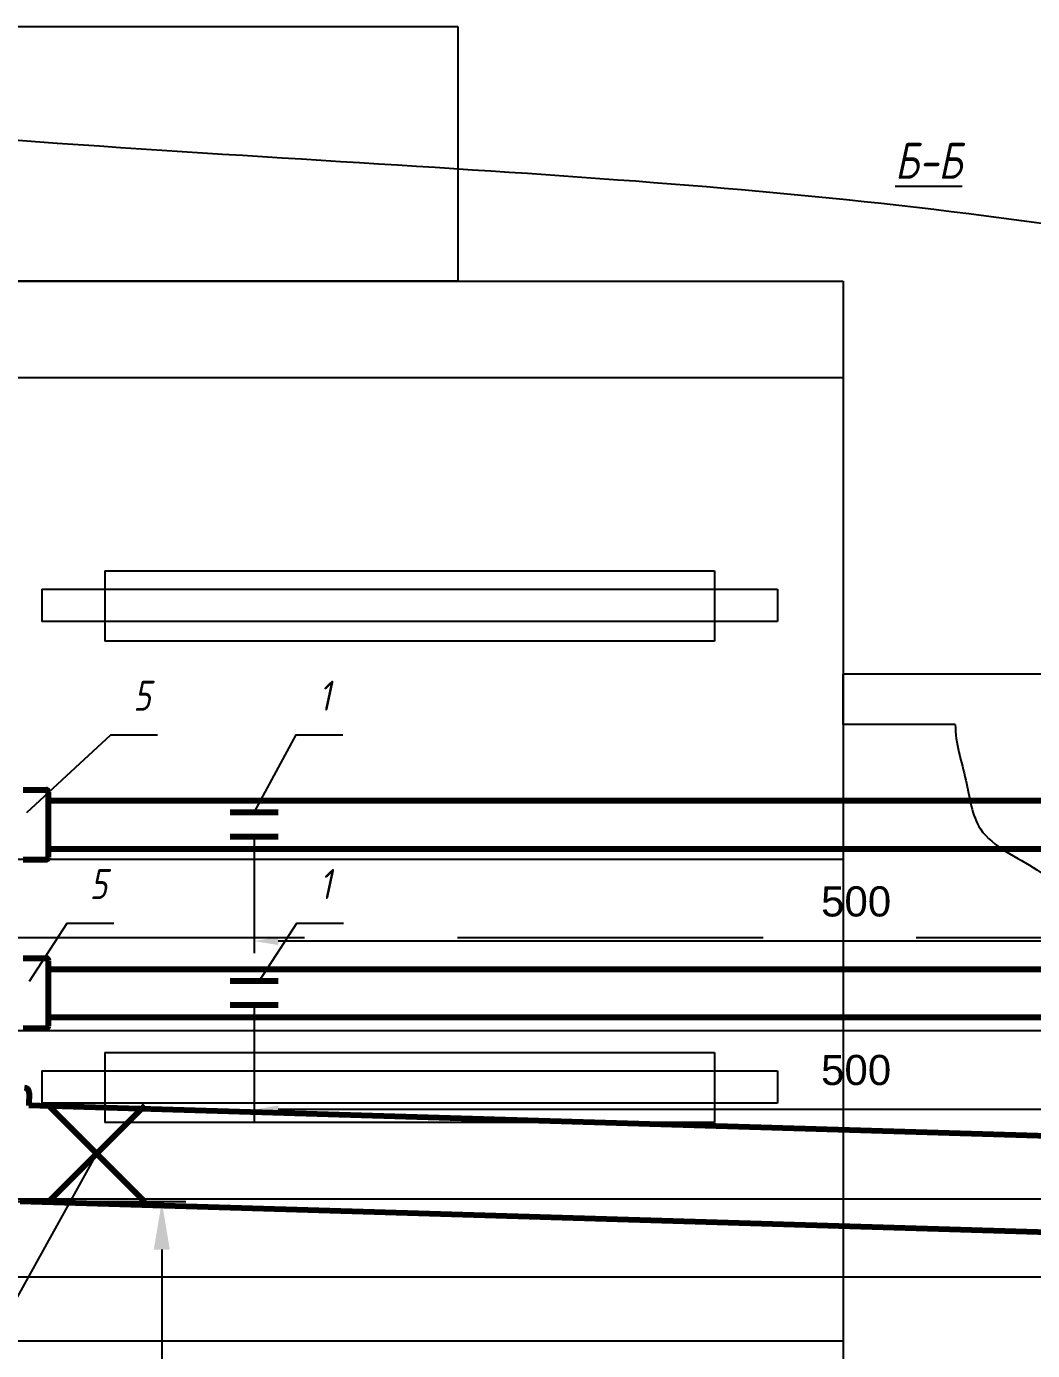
# Model space of a CAD drawing. Header units: millimetres. Extents: x -92220 to 11040, y -5929 to 27498.
# Drawn here: x -10628 to -10211, y 300 to 850 of the extents above; entities that cross this region are included whole.
import ezdxf
from ezdxf.enums import TextEntityAlignment as Align

# ---------------------------------------------------------------- set-up
doc = ezdxf.new("R2010")
doc.units = ezdxf.units.MM
doc.linetypes.add('DASHED', pattern=[19.05, 12.7, -6.35])
for name, color, linetype in [('01 Черновое', 254, 'Continuous'), ('12 Канализация 1', 7, 'Continuous'), ('25 Вода ветка 5', 7, 'Continuous'), ('26 Вода ветка 6', 7, 'Continuous')]:
    doc.layers.add(name, color=color, linetype=linetype)
doc.layers.add('100 noprint', color=1, linetype='Continuous', plot=False)
doc.styles.get("Standard").update_dxf_attribs({"font": 'arial.ttf'})
doc.styles.add('ГОСТ-ISOCPEUR', font='isocpeui.ttf', dxfattribs={"width": 0.8})
doc.dimstyles.new('ISO-25', dxfattribs={"dimtxt": 2.5, "dimasz": 2.5, "dimexe": 1.25, "dimexo": 0.625, "dimtad": 1, "dimtxsty": 'Standard', "dimcen": 2.5, "dimadec": 0, "dimazin": 0, "dimtfac": 1, "dimtmove": 0, "dimatfit": 3, "dimfxl": 1, "dimarcsym": 0})

# ---------------------------------------------------------------- blocks, each defined once
blk = doc.blocks.new('скользящее крепление')
at = {"color": 0, "lineweight": -2}
for p, q in [((0, 0), (0, 20)), ((10, 0), (10, 20))]:
    blk.add_line(p, q, dxfattribs=at)
blk = doc.blocks.new('*D66')
at = {"layer": '12 Канализация 1', "color": 0, "lineweight": -2}
for p, q in [((-10648.04, 362.03), (-10562.23, 362.03)), ((-10572.23, 342.03), (-10572.23, 20)), ((-10648.04, 0), (-10562.23, 0))]:
    blk.add_line(p, q, dxfattribs=at)
at = {"layer": '12 Канализация 1', "color": 0}
for points in [[(-10568.9, 342.03), (-10575.56, 342.03), (-10572.23, 362.03)], [(-10575.56, 20), (-10568.9, 20), (-10572.23, 0)]]:
    blk.add_solid(points, dxfattribs=at)
at = {"layer": 'Defpoints', "color": 0}
for p in [(-10648.04, 362.03), (-10648.04, 0), (-10572.23, 0)]:
    blk.add_point(p, dxfattribs=at)
at = {"layer": '12 Канализация 1', "color": 0, "insert": (-10588.62, 181.02), "char_height": 12.5, "attachment_point": 5, "rotation": 90}
blk.add_mtext('362', dxfattribs=at)
blk = doc.blocks.new('*D67')
at = {"layer": '12 Канализация 1', "color": 0, "lineweight": -2}
for p, q in [((-10631.03, 361.96), (-10790.2, 366.74)), ((-10641.69, 330.54), (-10790.74, 330.54))]:
    blk.add_line(p, q, dxfattribs=at)
for start, end in [(176.36709, 177.32436), (178.28164, 180), (180.95728, 181.91456)]:
    blk.add_arc((-9583.67, 330.54), 1197.07, start, end, dxfattribs=at)
at = {"layer": '12 Канализация 1', "color": 0}
for points in [[(-10782.77, 386.55), (-10776.11, 386.3), (-10780.21, 366.44)], [(-10777.24, 310.57), (-10783.91, 310.52), (-10780.74, 330.54)]]:
    blk.add_solid(points, dxfattribs=at)
at = {"layer": 'Defpoints', "color": 0}
for p in [(-10631.03, 361.96), (-10780.5, 354.48), (-10641.69, 330.54), (-9593.07, 330.83), (-9593.07, 330.54)]:
    blk.add_point(p, dxfattribs=at)
at = {"layer": '12 Канализация 1', "color": 0, "insert": (-10798.21, 348.01), "char_height": 12.5, "attachment_point": 5, "rotation": 89.1763}
blk.add_mtext('1,72%%d', dxfattribs=at)
blk = doc.blocks.new('неподвижная опора')
at = {"color": 0, "lineweight": -2}
for p, q in [((-10, -10), (10, 10)), ((10, -10), (-10, 10))]:
    blk.add_line(p, q, dxfattribs=at)
blk = doc.blocks.new('*D166')
at = {"layer": '25 Вода ветка 5', "color": 0, "lineweight": -2}
for p, q in [((-10533.91, 513.51), (-10533.91, 465.15)), ((-10033.91, 512.89), (-10033.91, 465.15)), ((-10043.91, 470.15), (-10523.91, 470.15))]:
    blk.add_line(p, q, dxfattribs=at)
at = {"layer": '25 Вода ветка 5', "color": 0}
for points in [[(-10523.91, 471.82), (-10523.91, 468.48), (-10533.91, 470.15)], [(-10043.91, 468.48), (-10043.91, 471.82), (-10033.91, 470.15)]]:
    blk.add_solid(points, dxfattribs=at)
at = {"layer": 'Defpoints', "color": 0}
for p in [(-10533.91, 513.51), (-10033.91, 512.89), (-10533.91, 470.15)]:
    blk.add_point(p, dxfattribs=at)
at = {"layer": '25 Вода ветка 5', "color": 0, "insert": (-10283.91, 486.53), "char_height": 12.5, "attachment_point": 5}
blk.add_mtext('500', dxfattribs=at)
blk = doc.blocks.new('*D167')
at = {"layer": '25 Вода ветка 5', "color": 0, "lineweight": -2}
for p, q in [((-10668.29, 518.51), (-10668.29, 427.89)), ((-9439.29, 518.51), (-9439.29, 427.89)), ((-9449.29, 432.89), (-10658.29, 432.89))]:
    blk.add_line(p, q, dxfattribs=at)
at = {"layer": '25 Вода ветка 5', "color": 0}
for points in [[(-10658.29, 434.56), (-10658.29, 431.23), (-10668.29, 432.89)], [(-9449.29, 431.23), (-9449.29, 434.56), (-9439.29, 432.89)]]:
    blk.add_solid(points, dxfattribs=at)
at = {"layer": 'Defpoints', "color": 0}
for p in [(-10668.29, 518.51), (-9439.29, 518.51), (-10668.29, 432.89)]:
    blk.add_point(p, dxfattribs=at)
at = {"layer": '25 Вода ветка 5', "color": 0, "insert": (-10053.79, 449.28), "char_height": 12.5, "attachment_point": 5}
blk.add_mtext('1229', dxfattribs=at)
blk = doc.blocks.new('*D169')
at = {"layer": '26 Вода ветка 6', "color": 0, "lineweight": -2}
for p, q in [((-10533.91, 443.51), (-10533.91, 395.15)), ((-10033.91, 442.89), (-10033.91, 395.15)), ((-10043.91, 400.15), (-10523.91, 400.15))]:
    blk.add_line(p, q, dxfattribs=at)
at = {"layer": '26 Вода ветка 6', "color": 0}
for points in [[(-10523.91, 401.82), (-10523.91, 398.48), (-10533.91, 400.15)], [(-10043.91, 398.48), (-10043.91, 401.82), (-10033.91, 400.15)]]:
    blk.add_solid(points, dxfattribs=at)
at = {"layer": 'Defpoints', "color": 0}
for p in [(-10533.91, 443.51), (-10033.91, 442.89), (-10533.91, 400.15)]:
    blk.add_point(p, dxfattribs=at)
at = {"layer": '26 Вода ветка 6', "color": 0, "insert": (-10283.91, 416.53), "char_height": 12.5, "attachment_point": 5}
blk.add_mtext('500', dxfattribs=at)
blk = doc.blocks.new('*D171')
at = {"layer": '26 Вода ветка 6', "color": 0, "lineweight": -2}
for p, q in [((-10668.29, 448.51), (-10668.29, 357.89)), ((-9439.29, 448.51), (-9439.29, 357.89)), ((-9449.29, 362.89), (-10658.29, 362.89))]:
    blk.add_line(p, q, dxfattribs=at)
at = {"layer": '26 Вода ветка 6', "color": 0}
for points in [[(-10658.29, 364.56), (-10658.29, 361.23), (-10668.29, 362.89)], [(-9449.29, 361.23), (-9449.29, 364.56), (-9439.29, 362.89)]]:
    blk.add_solid(points, dxfattribs=at)
at = {"layer": 'Defpoints', "color": 0}
for p in [(-10668.29, 448.51), (-9439.29, 448.51), (-10668.29, 362.89)]:
    blk.add_point(p, dxfattribs=at)
at = {"layer": '26 Вода ветка 6', "color": 0, "insert": (-10053.79, 379.28), "char_height": 12.5, "attachment_point": 5}
blk.add_mtext('1229', dxfattribs=at)

msp = doc.modelspace()

# ---------------------------------------------------------------- linework, layer by layer
at = {"layer": '01 Черновое', "lineweight": -2}
for p, q in [((-11209.29, 744.19), (-10289.29, 744.19)), ((-10289.29, 744.19), (-10289.29, 100)), ((-11209.29, 704.19), (-10289.29, 704.19)), ((-10595.84, 623.85), (-10595.84, 594.76)), ((-10595.84, 623.85), (-10342.75, 623.85)), ((-10342.75, 623.85), (-10342.75, 594.76)), ((-10622.07, 616.32), (-10622.07, 602.85)), ((-10622.07, 616.32), (-10316.52, 616.32)), ((-10316.52, 616.32), (-10316.52, 602.85)), ((-10316.52, 602.85), (-10622.07, 602.85)), ((-10342.75, 594.76), (-10595.84, 594.76)), ((-9439.29, 581.07), (-10289.29, 581.07)), ((-10289.29, 560.05), (-10289.29, 581.07)), ((-10242.74, 560.05), (-10289.29, 560.05)), ((-10649.29, 504.19), (-10289.29, 504.19)), ((-10595.84, 423.85), (-10595.84, 394.76)), ((-10595.84, 423.85), (-10342.75, 423.85)), ((-10342.75, 423.85), (-10342.75, 394.76)), ((-10622.07, 416.32), (-10622.07, 402.85)), ((-10622.07, 416.32), (-10316.52, 416.32)), ((-10316.52, 416.32), (-10316.52, 402.85)), ((-10316.52, 402.85), (-10622.07, 402.85)), ((-10342.75, 394.76), (-10595.84, 394.76)), ((-11209.29, 304.19), (-10289.29, 304.19))]:
    msp.add_line(p, q, dxfattribs=at)
at = {"layer": '01 Черновое', "lineweight": -2, "flags": 128}
msp.add_lwpolyline([(-10449.29, 850), (-10449.29, 744.19), (-11049.29, 744.19), (-11049.29, 850)], close=True, dxfattribs=at)
at = {"layer": '01 Черновое', "lineweight": -2, "start_tangent": (0, -1), "end_tangent": (1, 0)}
msp.add_spline([(-10242.74, 560.05), (-10238.38, 537.04), (-10232.24, 516.7), (-10208.82, 499.67), (-10198.89, 492.34), (-10184.23, 480.52), (-10179.26, 461.83), (-10169.02, 356.41), (-10156.61, 267.32), (-10139.66, 212.54), (-10119.46, 183.67), (-10077.31, 163.46), (-10012.37, 158.54), (-9901.99, 157.3)], degree=3, dxfattribs=at)
at = {"layer": '100 noprint', "color": 2, "linetype": 'DASHED', "ltscale": 10}
msp.add_line((11013.49, 471.51), (-12184.07, 471.51), dxfattribs=at)
at = {"layer": '12 Канализация 1', "lineweight": 80}
for p, q in [((-10627.29, 407.17), (-10627.45, 401.87)), ((-9593.07, 370.84), (-10627.45, 401.87)), ((-9593.07, 330.83), (-10631.03, 361.96))]:
    msp.add_line(p, q, dxfattribs=at)
at = {"layer": '12 Канализация 1'}
msp.add_line((-9593.07, 330.54), (-10641.69, 330.54), dxfattribs=at)
at = {"layer": '12 Канализация 1', "flags": 128}
msp.add_lwpolyline([(-10599.32, 381.82), (-10660.1, 272.29), (-10679.52, 272.29)], dxfattribs=at)
at = {"layer": '12 Канализация 1', "lineweight": 80}
msp.add_arc((-10629.29, 407.23), 2, 358.3, 88.3, dxfattribs=at)
at = {"layer": '12 Канализация 1', "start_tangent": (0.336336, 0.941742), "end_tangent": (0.336336, 0.941742)}
msp.add_spline([(-10900.4, 762.38), (-10708.45, 808.55), (-10200.65, 767.24), (-9598.08, 597.16), (-9345.39, 395.5), (-9345.39, 179.26), (-9559.2, 179.26), (-9734.14, 227.85), (-10020.85, 252.15), (-10630.7, 252.15), (-10868.81, 293.45), (-10917.41, 609.31), (-10900.4, 762.38)], degree=3, dxfattribs=at)
at = {"layer": '25 Вода ветка 5', "color": 1, "lineweight": 80}
for p, q in [((-10629.79, 533.01), (-10620.29, 533.01)), ((-10619.29, 505.01), (-10619.29, 532.01)), ((-10619.29, 528.51), (-9480.31, 528.51)), ((-10619.29, 508.51), (-9481.61, 508.51)), ((-10629.79, 504.01), (-10620.29, 504.01))]:
    msp.add_line(p, q, dxfattribs=at)
at = {"layer": '25 Вода ветка 5', "flags": 128}
for points in [[(-10628.21, 523.51), (-10593.46, 555.74), (-10574.04, 555.74)], [(-10533.91, 523.51), (-10516.43, 555.74), (-10497.01, 555.74)]]:
    msp.add_lwpolyline(points, dxfattribs=at)
at = {"layer": '25 Вода ветка 5', "color": 1, "lineweight": 80}
for centre, start, end in [((-10620.29, 532.01), 0, 90), ((-10620.29, 505.01), 270, 0)]:
    msp.add_arc(centre, 1, start, end, dxfattribs=at)
at = {"layer": '26 Вода ветка 6', "color": 5, "lineweight": 80}
for p, q in [((-10629.79, 463.01), (-10620.29, 463.01)), ((-10619.29, 435.01), (-10619.29, 462.01)), ((-10619.29, 458.51), (-9480.31, 458.51)), ((-10619.29, 438.51), (-9481.61, 438.51)), ((-10629.79, 434.01), (-10620.29, 434.01))]:
    msp.add_line(p, q, dxfattribs=at)
at = {"layer": '26 Вода ветка 6', "flags": 128}
for points in [[(-10627.2, 453.51), (-10611.53, 477.52), (-10592.11, 477.52)], [(-10531.82, 453.51), (-10516.15, 477.52), (-10496.73, 477.52)]]:
    msp.add_lwpolyline(points, dxfattribs=at)
at = {"layer": '26 Вода ветка 6', "color": 5, "lineweight": 80}
for centre, start, end in [((-10620.29, 462.01), 0, 90), ((-10620.29, 435.01), 270, 0)]:
    msp.add_arc(centre, 1, start, end, dxfattribs=at)

# ---------------------------------------------------------------- block references
at = {"layer": '12 Канализация 1', "color": 5, "lineweight": 80, "xscale": 2, "yscale": 2, "zscale": 2}
msp.add_blockref('неподвижная опора', (-10599.32, 381.82), dxfattribs=at)
at = {"layer": '25 Вода ветка 5', "color": 1, "lineweight": 80, "rotation": 90}
msp.add_blockref('скользящее крепление', (-10523.91, 513.51), dxfattribs=at)
at = {"layer": '26 Вода ветка 6', "color": 5, "lineweight": 80, "rotation": 90}
msp.add_blockref('скользящее крепление', (-10523.91, 443.51), dxfattribs=at)

# ---------------------------------------------------------------- texts
at = {"layer": '12 Канализация 1', "style": 'ГОСТ-ISOCPEUR', "width": 0.8}
msp.add_text('%%UБ-Б', height=15, dxfattribs=at).set_placement((-10239.94, 786.73), align=Align.RIGHT)
at = {"layer": '25 Вода ветка 5', "linetype": 'Continuous', "style": 'ГОСТ-ISOCPEUR', "width": 0.8}
for s, p in [('5', (-10584.11, 565.8)), ('1', (-10507.09, 565.8))]:
    msp.add_text(s, height=12.5, dxfattribs=at).set_placement(p)
at = {"layer": '26 Вода ветка 6', "linetype": 'Continuous', "style": 'ГОСТ-ISOCPEUR', "width": 0.8}
for s, p in [('5', (-10602.19, 487.58)), ('1', (-10506.81, 487.58))]:
    msp.add_text(s, height=12.5, dxfattribs=at).set_placement(p)

# ---------------------------------------------------------------- dimensions: what is measured, and where the dimension line sits
at = {"layer": '12 Канализация 1'}
dim = msp.add_angular_dim_2l(base=(-10780.5, 354.48), line1=((-9593.07, 330.83), (-10631.03, 361.96)), line2=((-9593.07, 330.54), (-10641.69, 330.54)), dimstyle='ISO-25', override={"dimtxt": 12.5, "dimasz": 20, "dimexe": 10, "dimexo": 0, "dimgap": 10, "dimdec": 0, "dimadec": 2}, dxfattribs=at)
dim.commit()
dim.dimension.update_dxf_attribs({"geometry": '*D67', "text_midpoint": (-10780.62, 347.75), "dimtype": 162})
dim = msp.add_linear_dim(base=(-10572.23, 0), p1=(-10648.04, 362.03), p2=(-10648.04, 0), angle=90, dimstyle='ISO-25', override={"dimtxt": 12.5, "dimasz": 20, "dimexe": 10, "dimexo": 0, "dimgap": 10, "dimdec": 0}, dxfattribs=at)
dim.commit()
dim.dimension.update_dxf_attribs({"geometry": '*D66', "text_midpoint": (-10588.62, 181.02)})
at = {"layer": '25 Вода ветка 5'}
dim = msp.add_linear_dim(base=(-10668.29, 432.89), p1=(-9439.29, 518.51), p2=(-10668.29, 518.51), dimstyle='ISO-25', override={"dimtxt": 12.5, "dimasz": 10, "dimexe": 5, "dimexo": 0, "dimgap": 10, "dimdec": 0}, dxfattribs=at)
dim.commit()
dim.dimension.update_dxf_attribs({"geometry": '*D167', "text_midpoint": (-10053.79, 432.89), "dimtype": 160})
dim = msp.add_linear_dim(base=(-10533.91, 470.15), p1=(-10033.91, 512.89), p2=(-10533.91, 513.51), dimstyle='ISO-25', override={"dimtxt": 12.5, "dimasz": 10, "dimexe": 5, "dimexo": 0, "dimgap": 10, "dimdec": 0}, dxfattribs=at)
dim.commit()
dim.dimension.update_dxf_attribs({"geometry": '*D166', "text_midpoint": (-10283.91, 486.53)})
at = {"layer": '26 Вода ветка 6'}
dim = msp.add_linear_dim(base=(-10668.29, 362.89), p1=(-9439.29, 448.51), p2=(-10668.29, 448.51), dimstyle='ISO-25', override={"dimtxt": 12.5, "dimasz": 10, "dimexe": 5, "dimexo": 0, "dimgap": 10, "dimdec": 0}, dxfattribs=at)
dim.commit()
dim.dimension.update_dxf_attribs({"geometry": '*D171', "text_midpoint": (-10053.79, 362.89), "dimtype": 160})
dim = msp.add_linear_dim(base=(-10533.91, 400.15), p1=(-10033.91, 442.89), p2=(-10533.91, 443.51), dimstyle='ISO-25', override={"dimtxt": 12.5, "dimasz": 10, "dimexe": 5, "dimexo": 0, "dimgap": 10, "dimdec": 0}, dxfattribs=at)
dim.commit()
dim.dimension.update_dxf_attribs({"geometry": '*D169', "text_midpoint": (-10283.91, 416.53)})

doc.saveas('drawing.dxf')
